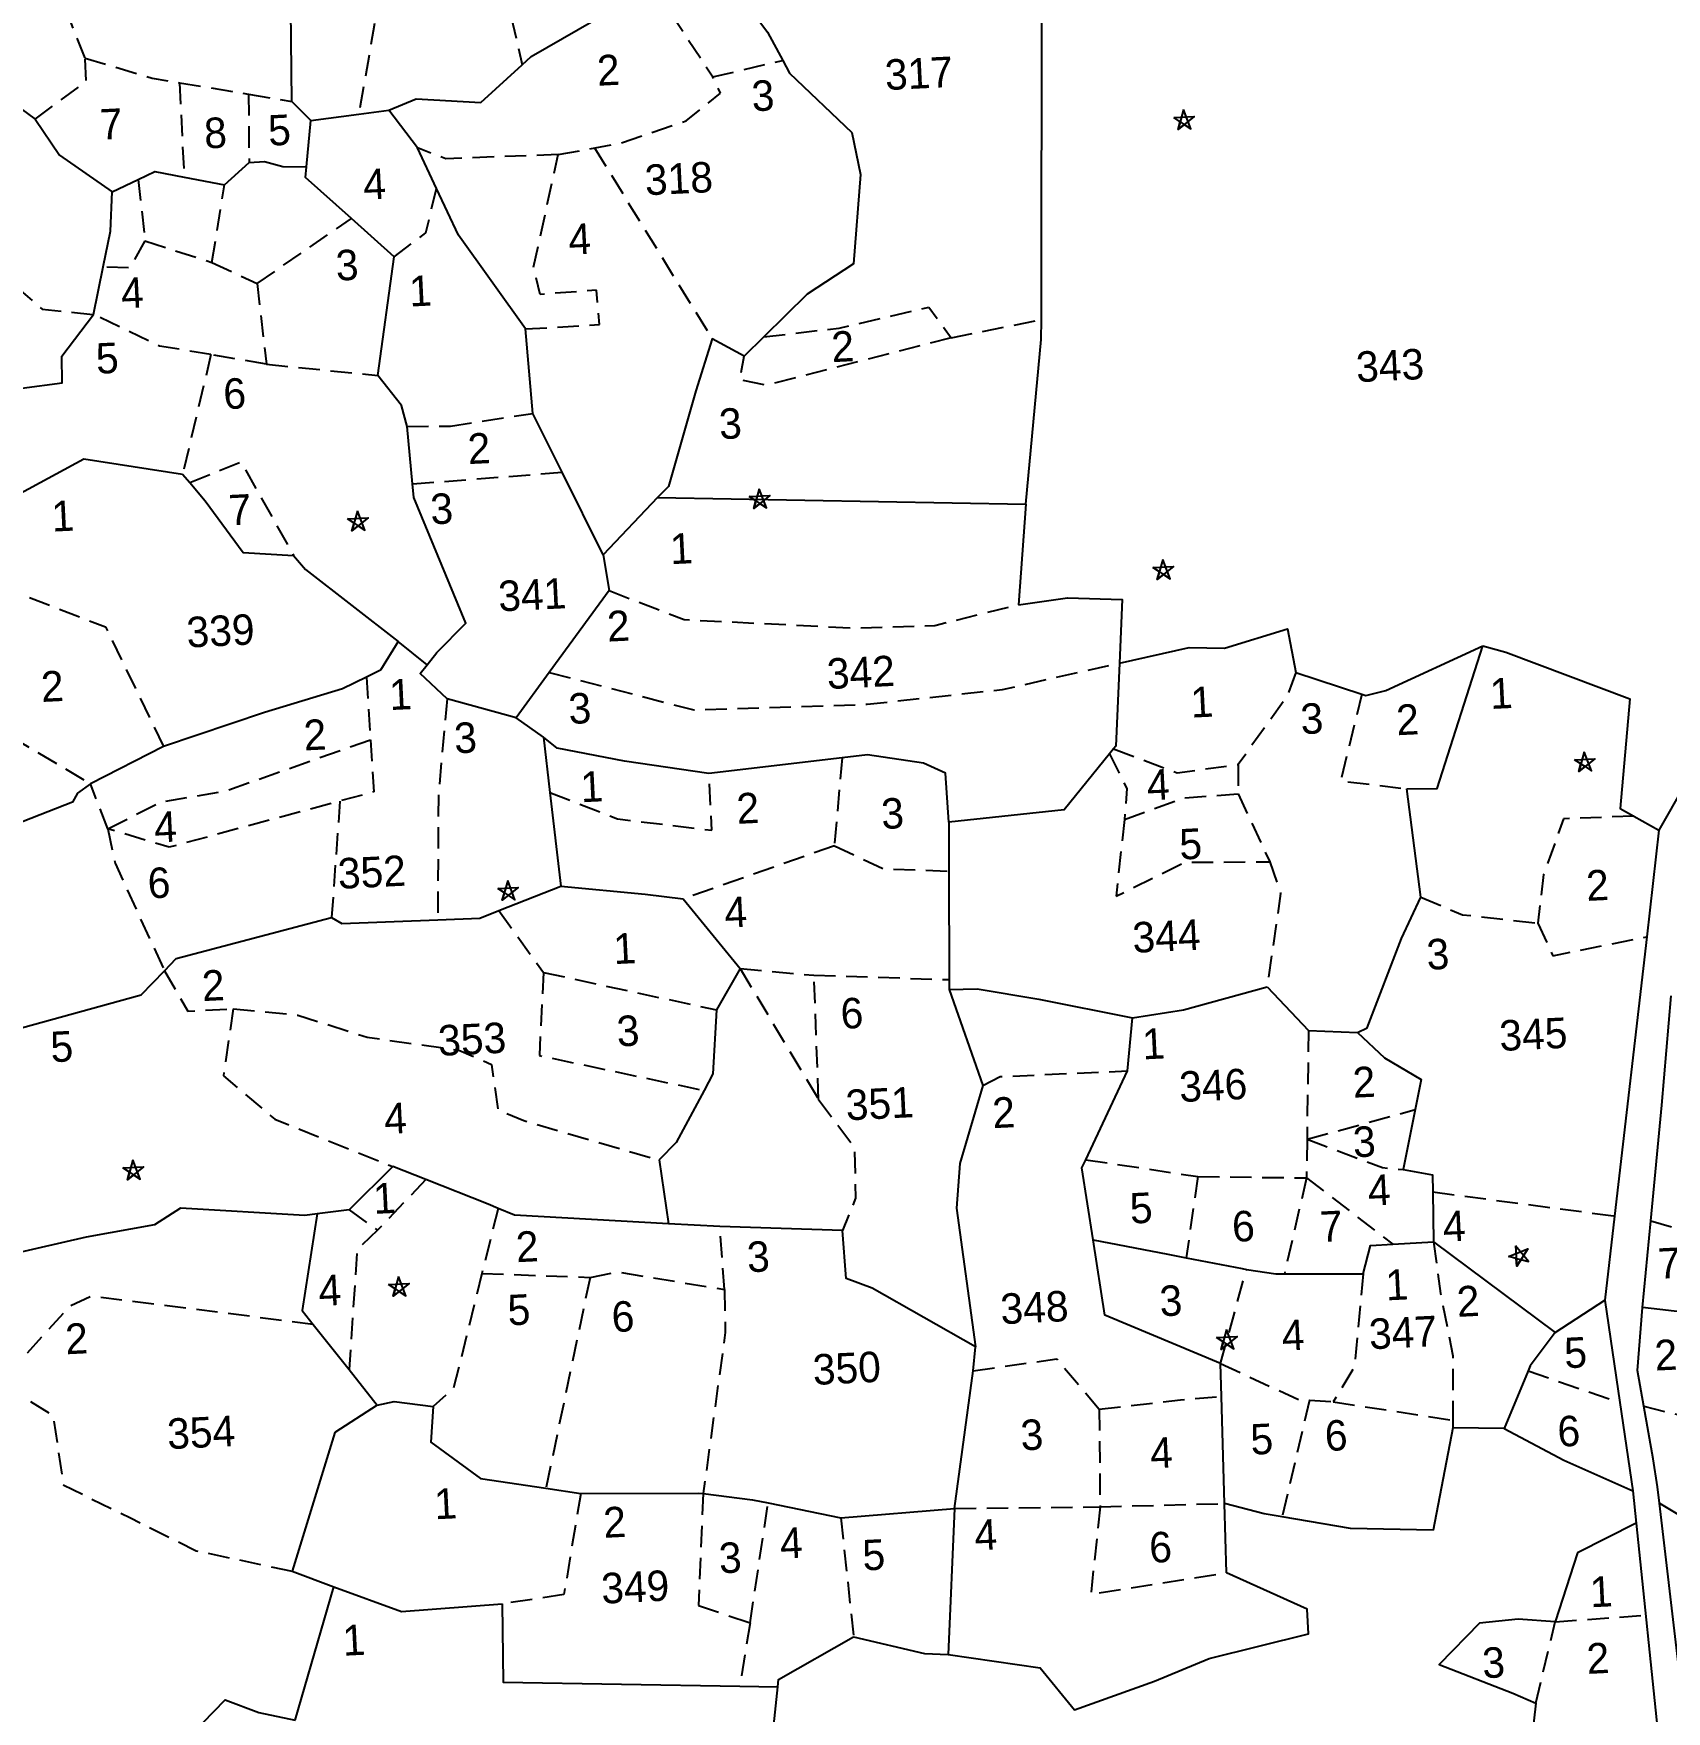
# Model space of a CAD drawing. Header units: metres. Extents: x 291156 to 294456, y 2095569 to 2100949.
# Drawn here: x 292786.2 to 293247.9, y 2097975.6 to 2098449.9 of the extents above; entities that cross this region are included whole.
import ezdxf
from ezdxf.enums import TextEntityAlignment as Align

# ---------------------------------------------------------------- set-up
doc = ezdxf.new("R2010")
doc.units = ezdxf.units.M
doc.header["$MEASUREMENT"] = 0
doc.linetypes.add('DASHED', pattern=[0.75, 0.5, -0.25])
for name, color, linetype in [('POLY_PARCEL', 6, 'Continuous'), ('POLY_SUBPARCEL', 6, 'DASHED'), ('POLY_WATER', 4, 'Continuous'), ('SYM_STONE', 1, 'Continuous'), ('TEXT_MAPIN', 7, 'Continuous'), ('TEXT_PARCEL', 7, 'Continuous')]:
    doc.layers.add(name, color=color, linetype=linetype)
doc.styles.add('TEXT_MAP', font='KRDEV050.TTF', dxfattribs={"height": 2.5})

# ---------------------------------------------------------------- blocks, each defined once
blk = doc.blocks.new('STONE_STAR')
for points in [[(-0.607, 0.197), (0.607, 0.197), (-0.376, -0.517), (-0.233, -0.075)], [(0, 0.639), (-0.376, -0.517), (0, -0.244), (0.375, -0.517)]]:
    blk.add_lwpolyline(points, close=True)
blk.add_lwpolyline([(-0.233, -0.075), (0, -0.244)])
blk = doc.blocks.new('dc')
at = {"layer": 'POLY_PARCEL'}
for points in [[(299634.23, 2099733.62), (299635.55, 2099769.51)], [(299733.36, 2099763.09), (299745.84, 2099744.38), (299749.08, 2099737.62)], [(299688.31, 2099739.54), (299690.49, 2099741.35), (299716.22, 2099754.6), (299719.75, 2099756.34)], [(299806.39, 2099674.31), (299810.31, 2099753.22)], [(299558.16, 2099742.6), (299561.56, 2099742.6), (299574.24, 2099732.39)], [(299656.69, 2099730.44), (299663.19, 2099732.77), (299678.27, 2099731.21), (299688.31, 2099739.54)], [(299749.08, 2099737.62), (299750.53, 2099734.59), (299764.31, 2099720.04), (299765.87, 2099710.17), (299763.27, 2099689.39), (299752.09, 2099682.89), (299741.52, 2099673.4)], [(299574.24, 2099732.39), (299579.5, 2099723.74), (299591.29, 2099714.55)], [(299638.39, 2099728.94), (299634.23, 2099733.62)], [(299649.66, 2099729.86), (299656.69, 2099730.44)], [(299662.93, 2099721.34), (299656.69, 2099730.44)], [(299636.91, 2099718.17), (299638.39, 2099728.94)], [(299638.39, 2099728.94), (299649.66, 2099729.86)], [(299597.54, 2099717.19), (299601.46, 2099718.84), (299608.25, 2099717.2)], [(299617.57, 2099714.94), (299623.55, 2099719.88)], [(299623.55, 2099719.88), (299627.19, 2099719.88), (299631.35, 2099718.58), (299636.91, 2099718.17)], [(299666.93, 2099711.67), (299662.93, 2099721.34)], [(299588.39, 2099697.19), (299590.51, 2099705.45), (299591.29, 2099714.55)], [(299591.29, 2099714.55), (299597.54, 2099717.19)], [(299608.25, 2099717.2), (299617.57, 2099714.94)], [(299646.76, 2099705.64), (299636.57, 2099715.69), (299636.91, 2099718.17)], [(299686.07, 2099677.96), (299671.51, 2099700.56), (299666.93, 2099711.67)], [(299656.32, 2099696.21), (299646.76, 2099705.64)], [(299585.57, 2099686.23), (299588.39, 2099697.19)], [(299651.15, 2099668.79), (299656.32, 2099696.21)], [(299558.54, 2099669.08), (299577.51, 2099670.64), (299577.77, 2099676.88), (299585.57, 2099686.23)], [(299686.85, 2099658.21), (299686.07, 2099677.96)], [(299736.76, 2099669.12), (299729.48, 2099673.54), (299725.06, 2099661.59), (299717.64, 2099639.66)], [(299741.52, 2099673.4), (299736.76, 2099669.12)], [(299800.7, 2099631.45), (299806.16, 2099669.64), (299806.39, 2099674.31)], [(299657.39, 2099656.58), (299656.35, 2099661.52), (299651.15, 2099668.79)], [(299658.02, 2099643.14), (299657.39, 2099656.58)], [(299693.01, 2099644.17), (299686.85, 2099658.21)], [(299604.55, 2099648.04), (299606.14, 2099645.95)], [(299701.66, 2099624.44), (299693.01, 2099644.17)], [(299659.36, 2099600.83), (299661.8, 2099603.58), (299668.82, 2099610.08), (299658.17, 2099639.95), (299658.02, 2099643.14)], [(299714.92, 2099637.17), (299701.66, 2099624.44)], [(299717.64, 2099639.66), (299714.92, 2099637.17)], [(299714.92, 2099637.17), (299800.7, 2099631.45)], [(299800.7, 2099631.45), (299797.87, 2099608.15)], [(299701.66, 2099624.44), (299702.62, 2099616.05)], [(299702.62, 2099616.05), (299687.75, 2099597.69)], [(299797.87, 2099608.15), (299809.31, 2099609.19), (299822.04, 2099608.15), (299820.69, 2099593.38)], [(299652.89, 2099606.6), (299648.47, 2099600.11), (299645.09, 2099598.66)], [(299659.36, 2099600.83), (299652.89, 2099606.6)], [(299645.09, 2099598.66), (299639.37, 2099596.21), (299620.92, 2099591.53), (299597, 2099584.78)], [(299663.62, 2099592.67), (299657.65, 2099598.91), (299659.36, 2099600.83)], [(299687.75, 2099597.69), (299679.48, 2099587.48)], [(299820.69, 2099593.38), (299837.13, 2099596.25), (299845.32, 2099595.66), (299860.24, 2099599.46), (299861.7, 2099589.23)], [(299820.69, 2099593.38), (299818.92, 2099574.11), (299818.38, 2099573.5)], [(299876.81, 2099583.46), (299877.79, 2099583.09), (299882.47, 2099583.97), (299905.58, 2099593.32)], [(299886.27, 2099560.87), (299893.29, 2099560.58), (299905.58, 2099593.32)], [(299905.58, 2099593.32), (299910.85, 2099591.57), (299939.22, 2099579.29), (299935.71, 2099553.86), (299938.8, 2099551.92)], [(299679.48, 2099587.48), (299663.62, 2099592.67)], [(299861.7, 2099589.23), (299876.81, 2099583.46)], [(299685.63, 2099582.65), (299679.48, 2099587.48)], [(299597, 2099584.78), (299579.56, 2099576.95)], [(299685.63, 2099582.65), (299686.5, 2099569.73)], [(299723.79, 2099572.3), (299704.29, 2099576.19), (299688.69, 2099579.94), (299685.63, 2099582.65)], [(299579.56, 2099576.95), (299576.47, 2099574.91), (299575.17, 2099572.83), (299563.47, 2099568.93), (299550.47, 2099569.97)], [(299579.56, 2099576.95), (299579.56, 2099576.95)], [(299755.01, 2099574.48), (299723.79, 2099572.3)], [(299779.15, 2099558.27), (299778.89, 2099569.7), (299773.95, 2099572.3), (299760.96, 2099574.89), (299755.01, 2099574.48)], [(299686.5, 2099569.73), (299688.05, 2099547.73)], [(299817.35, 2099572.34), (299806.19, 2099559.83), (299779.15, 2099558.27)], [(299818.38, 2099573.5), (299817.35, 2099572.34)], [(299779.15, 2099558.27), (299778.62, 2099546.87)], [(299888.32, 2099535.44), (299886.27, 2099560.87)], [(299938.8, 2099551.92), (299944.52, 2099548.35)], [(299673.33, 2099542.76), (299688.05, 2099547.73)], [(299688.05, 2099547.73), (299707.58, 2099544.96), (299716.41, 2099543.4)], [(299778.62, 2099546.87), (299777.44, 2099521.61)], [(299594.69, 2099532.54), (299597.59, 2099535.26), (299634.24, 2099543.06), (299636.58, 2099541.5), (299658.95, 2099541.32)], [(299658.95, 2099541.32), (299668.81, 2099541.24), (299673.33, 2099542.76)], [(299716.41, 2099543.4), (299728.89, 2099526.51)], [(299872.02, 2099504.66), (299874.28, 2099505.62), (299883.35, 2099526.08), (299888.32, 2099535.44)], [(299558.44, 2099520.37), (299589.01, 2099527.21), (299594.69, 2099532.54)], [(299728.89, 2099526.51), (299722.91, 2099517.16)], [(299777.44, 2099521.61), (299777.33, 2099519.3)], [(299777.33, 2099519.3), (299783.84, 2099519.16), (299798.14, 2099516.04), (299819.77, 2099510.64)], [(299777.33, 2099519.3), (299784.1, 2099496.55)], [(299722.91, 2099517.16), (299721.35, 2099502.35), (299719.07, 2099498.56)], [(299819.77, 2099510.64), (299831.73, 2099511.94), (299851.49, 2099516.35)], [(299851.49, 2099516.35), (299860.59, 2099505.7)], [(299817.96, 2099498.31), (299819.77, 2099510.64)], [(299860.59, 2099505.7), (299872.02, 2099504.66)], [(299872.02, 2099504.66), (299878, 2099498.43), (299886.32, 2099492.97), (299884.58, 2099486.04)], [(299719.07, 2099498.56), (299711.99, 2099486.76), (299707.84, 2099482.87)], [(299784.1, 2099496.55), (299777.86, 2099478.63), (299776.56, 2099468.24), (299779.42, 2099435.76)], [(299807.26, 2099478.1), (299817.96, 2099498.31)], [(299645.68, 2099484.35), (299635.02, 2099474.73)], [(299653.24, 2099480.93), (299645.68, 2099484.35)], [(299884.58, 2099486.04), (299881.12, 2099472.19)], [(299669.76, 2099473.4), (299667.51, 2099474.47), (299653.24, 2099480.93)], [(299707.84, 2099482.87), (299709.27, 2099467.91)], [(299627.55, 2099474.17), (299624.62, 2099473.95), (299595.77, 2099477.07), (299589.53, 2099473.43), (299573.41, 2099471.36), (299556, 2099468.24)], [(299808.04, 2099459.36), (299806.27, 2099476.23), (299807.26, 2099478.1)], [(299627.55, 2099474.17), (299622.96, 2099451.85), (299625.38, 2099448.46)], [(299635.02, 2099474.73), (299627.55, 2099474.17)], [(299709.27, 2099467.91), (299673.49, 2099471.62), (299669.76, 2099473.4)], [(299881.12, 2099472.19), (299887.88, 2099470.63), (299887.75, 2099466.68)], [(299721.19, 2099466.68), (299709.27, 2099467.91)], [(299749.79, 2099464.34), (299721.19, 2099466.68)], [(299779.42, 2099435.76), (299756.03, 2099450.57), (299750.05, 2099453.17), (299749.79, 2099464.34)], [(299887.75, 2099466.68), (299887.36, 2099455.04)], [(299808.04, 2099459.36), (299825.28, 2099455.15), (299829.52, 2099454.13)], [(299836.37, 2099429.08), (299809.91, 2099441.67), (299808.04, 2099459.36)], [(299829.52, 2099454.13), (299842.44, 2099451), (299843.42, 2099450.7)], [(299870.59, 2099448.36), (299872.59, 2099454.89), (299877.82, 2099454.95)], [(299877.82, 2099454.95), (299887.36, 2099455.04)], [(299887.36, 2099455.04), (299914.7, 2099432.55)], [(299625.38, 2099448.46), (299633.22, 2099437.53)], [(299843.42, 2099450.7), (299850.24, 2099449.33), (299852.24, 2099449.28)], [(299852.24, 2099449.28), (299870.59, 2099448.36)], [(299633.22, 2099437.53), (299639.36, 2099428.96)], [(299914.7, 2099432.55), (299926.63, 2099439.54)], [(299969.37, 2099431.79), (299935.34, 2099437.4)], [(299778.63, 2099430.2), (299779.42, 2099435.76)], [(299639.36, 2099428.96), (299629.15, 2099423.08), (299617.7, 2099391.22)], [(299639.36, 2099428.96), (299643.39, 2099429.58), (299652.36, 2099428.03)], [(299772.75, 2099398.34), (299778.63, 2099430.2)], [(299836.2, 2099421.42), (299836.37, 2099429.08)], [(299914.7, 2099432.55), (299908.46, 2099425.02), (299907.95, 2099423.92)], [(299652.36, 2099428.03), (299651.43, 2099419.68), (299662.57, 2099410.71), (299677.74, 2099407.68)], [(299835.67, 2099396.43), (299836.2, 2099421.42)], [(299907.95, 2099423.92), (299901.71, 2099410.73)], [(299889.75, 2099411.51), (299884.03, 2099387.87), (299864.79, 2099389.17), (299848.96, 2099392.66)], [(299901.71, 2099410.73), (299889.75, 2099411.51)], [(299901.71, 2099410.73), (299915.22, 2099402.68), (299930.98, 2099394.76)], [(299677.74, 2099407.68), (299685.79, 2099406.07)], [(299685.79, 2099406.07), (299713.33, 2099404.83), (299714.33, 2099404.66)], [(299714.33, 2099404.66), (299725.71, 2099402.67), (299729.33, 2099401.74)], [(299729.33, 2099401.74), (299746.14, 2099397.41)], [(299746.14, 2099397.41), (299772.75, 2099398.34)], [(299772.75, 2099398.34), (299769.56, 2099364.39)], [(299835.33, 2099380.24), (299835.67, 2099396.43)], [(299848.96, 2099392.66), (299844.78, 2099393.58), (299835.67, 2099396.43)], [(299617.7, 2099391.22), (299627.22, 2099387.1)], [(299616.7, 2099356.48), (299627.22, 2099387.1)], [(299627.22, 2099387.1), (299642.7, 2099380.6), (299666.22, 2099381.22)], [(299931.39, 2099387.21), (299917.4, 2099380.97), (299911.42, 2099365.13)], [(299666.22, 2099381.22), (299665.6, 2099362.97), (299720.67, 2099359.36)], [(299769.56, 2099364.39), (299790.88, 2099360.24), (299798.42, 2099350.11), (299817.39, 2099355.82), (299830.39, 2099360.5), (299853.78, 2099365.17), (299853.78, 2099370.89), (299835.33, 2099380.24)], [(299729.52, 2099358.78), (299729.79, 2099360.5), (299747.73, 2099369.59)], [(299747.73, 2099369.59), (299764.1, 2099364.91), (299769.56, 2099364.39)], [(299911.42, 2099365.13), (299902.84, 2099366.17), (299893.74, 2099365.65), (299883.86, 2099356.55), (299900.76, 2099349.02), (299905.96, 2099346.42)], [(299585.44, 2099323.69), (299593.8, 2099343.17), (299589.77, 2099351.84), (299600.61, 2099362.04), (299608.34, 2099358.64), (299616.7, 2099356.48)], [(299720.67, 2099359.36), (299729.52, 2099358.78)], [(299724.97, 2099329.46), (299725.89, 2099335.3), (299729.52, 2099358.78)], [(299905.96, 2099346.42), (299903.78, 2099332.78)]]:
    blk.add_lwpolyline(points, dxfattribs=at)
at = {"layer": 'POLY_PARCEL', "flags": 128}
for points in [[(299562.44, 2099644.66), (299566.59, 2099645.44), (299581.67, 2099652.72), (299604.55, 2099648.04)], [(299606.14, 2099645.95), (299609.49, 2099641.55), (299617.8, 2099629.08), (299629.5, 2099627.78)], [(299629.5, 2099627.78), (299632.1, 2099624.4), (299652.89, 2099606.6)]]:
    blk.add_lwpolyline(points, dxfattribs=at)
at = {"layer": 'POLY_SUBPARCEL', "ltscale": 10, "flags": 128}
for points in [[(299648.29, 2099769.77), (299645.78, 2099761.13), (299654.43, 2099751.08), (299649.66, 2099729.86)], [(299586.53, 2099746.04), (299579.21, 2099767.56)], [(299688.19, 2099765.03), (299685.12, 2099757.22), (299688.31, 2099739.54)], [(299719.75, 2099756.34), (299732.57, 2099734.54)], [(299574.24, 2099732.39), (299586.53, 2099740.59), (299586.53, 2099746.04)], [(299586.53, 2099746.04), (299601.92, 2099740.59), (299608.25, 2099739.23)], [(299558.16, 2099742.6), (299557.04, 2099738.03), (299560.24, 2099700.86), (299573.71, 2099688.04), (299585.57, 2099686.23)], [(299608.25, 2099739.23), (299608.25, 2099717.2)], [(299608.25, 2099739.23), (299624.21, 2099735.78)], [(299624.21, 2099735.78), (299623.55, 2099719.88)], [(299624.21, 2099735.78), (299634.23, 2099733.62)], [(299695.7, 2099718.2), (299710.13, 2099720.12), (299725.84, 2099724.61), (299734.17, 2099730.7), (299732.57, 2099734.54)], [(299732.57, 2099734.54), (299749.08, 2099737.62)], [(299695.7, 2099718.2), (299669.41, 2099718.52), (299662.93, 2099721.34)], [(299704.23, 2099719.34), (299729.48, 2099673.54)], [(299597.54, 2099717.19), (299598.4, 2099702.78)], [(299613.78, 2099697.02), (299617.57, 2099714.94)], [(299686.07, 2099677.96), (299703.39, 2099678.15), (299703.07, 2099686.16), (299689.93, 2099685.84), (299688.65, 2099692.25), (299695.7, 2099718.2)], [(299656.32, 2099696.21), (299663.92, 2099701.44), (299666.93, 2099711.67)], [(299598.4, 2099702.78), (299594.55, 2099696.7), (299588.39, 2099697.19)], [(299598.4, 2099702.78), (299613.78, 2099697.02)], [(299624.04, 2099691.57), (299646.76, 2099705.64)], [(299613.78, 2099697.02), (299624.04, 2099691.57)], [(299624.04, 2099691.57), (299625.33, 2099672.66)], [(299612.5, 2099675.55), (299600.64, 2099678.11), (299585.57, 2099686.23)], [(299612.5, 2099675.55), (299604.55, 2099648.04)], [(299625.33, 2099672.66), (299612.5, 2099675.55)], [(299741.52, 2099673.4), (299759.18, 2099674.62), (299780.34, 2099678.47), (299785.15, 2099671.1)], [(299625.33, 2099672.66), (299651.15, 2099668.79)], [(299785.15, 2099671.1), (299806.39, 2099674.31)], [(299785.15, 2099671.1), (299741.55, 2099662.13), (299735.46, 2099663.73), (299736.76, 2099669.12)], [(299657.39, 2099656.58), (299667.5, 2099656.18)], [(299667.5, 2099656.18), (299686.85, 2099658.21)], [(299606.14, 2099645.95), (299618.27, 2099650.23), (299629.5, 2099627.78)], [(299658.02, 2099643.14), (299693.01, 2099644.17)], [(299560.61, 2099624.01), (299584.83, 2099613.32), (299597, 2099584.78)], [(299702.62, 2099616.05), (299719.74, 2099608.45), (299759.17, 2099604.6), (299778.09, 2099604.28), (299797.87, 2099608.15)], [(299548.91, 2099597.21), (299579.56, 2099576.95)], [(299645.09, 2099598.66), (299645.34, 2099584)], [(299687.75, 2099597.69), (299721.02, 2099587.3), (299761.42, 2099586.66), (299793.16, 2099588.58), (299820.69, 2099593.38)], [(299663.62, 2099592.67), (299660.51, 2099570.28), (299658.95, 2099541.32)], [(299861.7, 2099589.23), (299859.4, 2099583.73), (299847.23, 2099568.45)], [(299583.14, 2099566.23), (299595.62, 2099571.84), (299610.91, 2099573.71), (299645.34, 2099584)], [(299645.34, 2099584), (299645.54, 2099571.84), (299597.18, 2099561.24), (299583.14, 2099566.23)], [(299876.81, 2099583.46), (299870.94, 2099563.46), (299886.27, 2099560.87)], [(299583.14, 2099566.23), (299579.56, 2099576.95)], [(299755.01, 2099574.48), (299752.23, 2099554.07)], [(299637.49, 2099570.08), (299634.24, 2099543.06)], [(299686.5, 2099569.73), (299702.01, 2099562.8), (299723.84, 2099559.06), (299723.79, 2099572.3)], [(299817.35, 2099572.34), (299821.02, 2099564.09), (299820.09, 2099556.91)], [(299818.38, 2099573.5), (299832.88, 2099567.2), (299847.23, 2099568.45)], [(299583.14, 2099566.23), (299584.39, 2099558.12), (299594.69, 2099532.54)], [(299847.23, 2099568.45), (299846.92, 2099561.59)], [(299820.09, 2099556.91), (299834.13, 2099561.28), (299846.92, 2099561.59)], [(299846.92, 2099561.59), (299853.47, 2099545.38)], [(299752.23, 2099554.07), (299716.41, 2099543.4)], [(299752.23, 2099554.07), (299763.47, 2099548.14), (299778.62, 2099546.87)], [(299820.09, 2099556.91), (299817.28, 2099539.14), (299833.82, 2099546.31), (299853.47, 2099545.38)], [(299938.8, 2099551.92), (299922.43, 2099552.12), (299917.13, 2099539.33), (299915.26, 2099528.11)], [(299673.33, 2099542.76), (299682.98, 2099527.87)], [(299853.47, 2099545.38), (299855.65, 2099537.89), (299851.49, 2099516.35)], [(299888.32, 2099535.44), (299897.78, 2099530.91), (299915.26, 2099528.11)], [(299594.69, 2099532.54), (299599.68, 2099522.89), (299610.28, 2099522.89)], [(299682.98, 2099527.87), (299681.1, 2099508.54), (299719.07, 2099498.56)], [(299682.98, 2099527.87), (299722.91, 2099517.16)], [(299915.26, 2099528.11), (299918.38, 2099520.31), (299940.47, 2099523.7)], [(299610.28, 2099522.89), (299607.26, 2099507.41), (299618.71, 2099496.69), (299645.68, 2099484.35)], [(299610.28, 2099522.89), (299625.26, 2099520.7), (299641.17, 2099514.78), (299662.38, 2099510.72), (299669.87, 2099506.98), (299670.81, 2099496.38), (299676.74, 2099493.57), (299707.84, 2099482.87)], [(299728.89, 2099526.51), (299745.68, 2099495.13)], [(299728.89, 2099526.51), (299746, 2099524.13)], [(299745.68, 2099495.13), (299746, 2099524.13)], [(299746, 2099524.13), (299777.44, 2099521.61)], [(299860.59, 2099505.7), (299859.03, 2099480.36)], [(299784.1, 2099496.55), (299788.24, 2099498.42), (299817.96, 2099498.31)], [(299745.68, 2099495.13), (299753.48, 2099483.6), (299753.17, 2099471.75), (299749.79, 2099464.34)], [(299859.03, 2099480.36), (299884.58, 2099486.04)], [(299653.24, 2099480.93), (299641.42, 2099469.71)], [(299859.03, 2099480.36), (299858.48, 2099471.36)], [(299859.03, 2099480.36), (299876.26, 2099472.91), (299881.12, 2099472.19)], [(299807.26, 2099478.1), (299833.2, 2099472.91)], [(299635.02, 2099474.73), (299641.42, 2099469.71)], [(299669.76, 2099473.4), (299665.26, 2099458.42)], [(299833.2, 2099472.91), (299829.52, 2099454.13)], [(299833.2, 2099472.91), (299858.48, 2099471.36)], [(299641.42, 2099469.71), (299636.43, 2099465.35), (299633.22, 2099437.53)], [(299858.48, 2099471.36), (299852.24, 2099449.28)], [(299858.48, 2099471.36), (299877.82, 2099454.95)], [(299721.6, 2099451.94), (299721.19, 2099466.68)], [(299887.75, 2099466.68), (299929.83, 2099459)], [(299625.38, 2099448.46), (299574.03, 2099457.55), (299568.73, 2099455.37), (299551.88, 2099438.53), (299563.74, 2099430.11), (299565.3, 2099413.9), (299580.58, 2099405.48), (299595.56, 2099397.06), (299617.7, 2099391.22)], [(299665.26, 2099458.42), (299657.33, 2099431.98), (299652.36, 2099428.03)], [(299665.26, 2099458.42), (299690.4, 2099456.3)], [(299690.4, 2099456.3), (299677.74, 2099407.68)], [(299690.4, 2099456.3), (299696.95, 2099457.24), (299721.6, 2099451.94)], [(299938.23, 2099457.43), (299973.28, 2099445.58)], [(299887.36, 2099455.04), (299888.38, 2099442.92), (299890.57, 2099428.26), (299889.83, 2099413.24)], [(299721.6, 2099451.94), (299721.29, 2099441.96), (299714.33, 2099404.66)], [(299836.37, 2099429.08), (299843.42, 2099450.7)], [(299870.59, 2099448.36), (299867.48, 2099426.7), (299862.18, 2099418.91)], [(299778.63, 2099430.2), (299798.22, 2099432.01), (299807.58, 2099419.84)], [(299836.37, 2099429.08), (299854.07, 2099419.84), (299856.63, 2099419.55)], [(299807.58, 2099419.84), (299826.61, 2099421.09), (299836.2, 2099421.42)], [(299907.95, 2099423.92), (299928.96, 2099415.48)], [(299807.58, 2099419.84), (299806.64, 2099397.08)], [(299856.63, 2099419.55), (299848.96, 2099392.66)], [(299856.63, 2099419.55), (299862.18, 2099418.91)], [(299862.18, 2099418.91), (299889.83, 2099413.24)], [(299889.83, 2099413.24), (299889.75, 2099411.51)], [(299934.47, 2099414.4), (299977.14, 2099401.33)], [(299685.79, 2099406.07), (299680.73, 2099382.71)], [(299714.33, 2099404.66), (299711.93, 2099378.66)], [(299723.78, 2099373.98), (299729.33, 2099401.74)], [(299772.75, 2099398.34), (299806.64, 2099397.08)], [(299746.14, 2099397.41), (299747.73, 2099369.59)], [(299806.64, 2099397.08), (299803.52, 2099376.81), (299835.33, 2099380.24)], [(299806.64, 2099397.08), (299835.67, 2099396.43)], [(299937.05, 2099391.64), (299944.38, 2099386.68), (299948.12, 2099376.39), (299957.17, 2099375.77), (299955.46, 2099350.35)], [(299680.73, 2099382.71), (299666.22, 2099381.22)], [(299711.93, 2099378.66), (299723.78, 2099373.98)], [(299723.78, 2099373.98), (299720.67, 2099359.36)], [(299905.96, 2099346.42), (299911.42, 2099365.13)], [(299911.42, 2099365.13), (299932.56, 2099365.64)]]:
    blk.add_lwpolyline(points, dxfattribs=at)
at = {"layer": 'POLY_WATER'}
for points in [[(299885.51, 2099954.26), (299890.58, 2099892.91), (299923.21, 2099868.75), (299966.09, 2099859.7), (299987.84, 2099812.12), (299991.21, 2099791.47), (299991.7, 2099766.11), (299958.59, 2099732.05), (299956.87, 2099674.91), (299955.18, 2099666.46), (299956.63, 2099661.87), (299963.64, 2099578.43), (299944.52, 2099548.35)], [(299944.52, 2099548.35), (299940.47, 2099523.7)], [(299940.47, 2099523.7), (299929.83, 2099459)], [(299938.23, 2099457.43), (299942.11, 2099484.27), (299945.49, 2099509.63)], [(299929.83, 2099459), (299926.63, 2099439.54)], [(299935.34, 2099437.4), (299938.23, 2099457.43)], [(299926.63, 2099439.54), (299928.96, 2099415.48)], [(299934.47, 2099414.4), (299933.4, 2099422.74), (299935.34, 2099437.4)], [(299928.96, 2099415.48), (299930.98, 2099394.76)], [(299937.05, 2099391.64), (299936.79, 2099395.45), (299936.06, 2099401.97), (299934.47, 2099414.4)], [(299930.98, 2099394.76), (299931.39, 2099387.21)], [(299939.67, 2099353.71), (299937.05, 2099391.64)], [(299931.39, 2099387.21), (299934.13, 2099336.67), (299934.43, 2099335.07)]]:
    blk.add_lwpolyline(points, dxfattribs=at)
at = {"layer": 'SYM_STONE', "xscale": 3.952664450661268, "yscale": 3.952664450661268, "zscale": 3.952664450661268}
for p in [(299841.91, 2099719.11), (299644.86, 2099634.96), (299738.73, 2099635.58), (299831.96, 2099614.49), (299928.02, 2099564.98), (299675.7, 2099547.17), (299585.2, 2099486.3), (299645.78, 2099456.15), (299838.11, 2099434.42)]:
    blk.add_blockref('STONE_STAR', p, dxfattribs=at)
at = {"layer": 'SYM_STONE', "xscale": 3.952664450661268, "yscale": 3.952664450661268, "zscale": 3.952664450661268, "rotation": 19.39388110206044}
blk.add_blockref('STONE_STAR', (299907.21, 2099450.82), dxfattribs=at)
at = {"layer": 'TEXT_MAPIN', "style": 'TEXT_MAP'}
for s, p in [('2', (299708.31, 2099737.39)), ('7', (299591.85, 2099730.39)), ('8', (299616.05, 2099727.16)), ('5', (299630.99, 2099727.03)), ('3', (299744.05, 2099729.64)), ('4', (299652.53, 2099713.43)), ('4', (299699.72, 2099698.32)), ('3', (299645.23, 2099694.88)), ('4', (299594.86, 2099690.84)), ('1', (299662.03, 2099688.03)), ('5', (299588.29, 2099675.85)), ('2', (299759.81, 2099670.35)), ('6', (299617.57, 2099666.21)), ('3', (299732.75, 2099653.62)), ('2', (299673.9, 2099650.72)), ('1', (299576.15, 2099639.64)), ('7', (299617.49, 2099639.08)), ('3', (299664.52, 2099637.04)), ('1', (299719.91, 2099625.06)), ('2', (299704.36, 2099607.79)), ('2', (299571.78, 2099600.13)), ('1', (299652.82, 2099594.25)), ('2', (299632.43, 2099585.87)), ('3', (299694.45, 2099588.98)), ('3', (299667.47, 2099583.43)), ('1', (299839.47, 2099583.43)), ('1', (299909.31, 2099582.06)), ('3', (299864.91, 2099578.32)), ('2', (299887.2, 2099577.05)), ('1', (299696.35, 2099570.61)), ('4', (299596.55, 2099566.05)), ('2', (299732.47, 2099563.87)), ('4', (299828.35, 2099564.66)), ('3', (299766.13, 2099560.97)), ('6', (299594.42, 2099553.1)), ('5', (299835.25, 2099550.44)), ('4', (299728.47, 2099539.75)), ('2', (299929.58, 2099536.31)), ('1', (299702.19, 2099532.54)), ('2', (299605.89, 2099528.63)), ('3', (299891.61, 2099522.02)), ('5', (299569.91, 2099516)), ('3', (299702.04, 2099513.31)), ('6', (299754.4, 2099514.89)), ('1', (299824.34, 2099504.36)), ('4', (299646.84, 2099495.57)), ('2', (299872.96, 2099493.11)), ('2', (299788.64, 2099490.09)), ('1', (299643.4, 2099477.07)), ('3', (299872.34, 2099479.16)), ('5', (299819.6, 2099466.19)), ('4', (299875.26, 2099467.74)), ('2', (299676.1, 2099464.25)), ('6', (299843.21, 2099460.84)), ('3', (299729.84, 2099459.24)), ('7', (299863.69, 2099459.82)), ('4', (299892.33, 2099458.48)), ('4', (299629.62, 2099456.25)), ('5', (299673.46, 2099449.52)), ('2', (299570.05, 2099447.9)), ('6', (299697.62, 2099446.82)), ('1', (299878.32, 2099445.47)), ('7', (299942.01, 2099447.41)), ('3', (299825.48, 2099444.31)), ('2', (299894.74, 2099440.88)), ('4', (299853.55, 2099434.91)), ('5', (299919.19, 2099427.59)), ('2', (299940.21, 2099426.13)), ('3', (299791.57, 2099414.65)), ('5', (299845.09, 2099410.99)), ('6', (299862.46, 2099411.06)), ('4', (299821.54, 2099409.01)), ('6', (299916.72, 2099409.43)), ('1', (299654.17, 2099405.24)), ('2', (299693.36, 2099399.06)), ('4', (299734.27, 2099392.17)), ('4', (299779.69, 2099391.89)), ('3', (299719.89, 2099389.42)), ('5', (299753.37, 2099388.42)), ('6', (299820.28, 2099387.01)), ('1', (299631.27, 2099374.49)), ('1', (299922.45, 2099371.67)), ('3', (299896.58, 2099356.36)), ('2', (299920.95, 2099356.24))]:
    blk.add_text(s, height=7.11, dxfattribs=at).set_placement(p, align=Align.MIDDLE)
at = {"layer": 'TEXT_PARCEL', "style": 'TEXT_MAP'}
for s, p in [('317', (299780.64, 2099733.07)), ('318', (299723.51, 2099711.29)), ('343', (299887.12, 2099659.7)), ('341', (299684.64, 2099616)), ('339', (299611.6, 2099611.11)), ('342', (299760.34, 2099594.2)), ('352', (299644.14, 2099553.19)), ('344', (299828.56, 2099529.3)), ('353', (299665.61, 2099513.15)), ('345', (299912.95, 2099502.29)), ('351', (299759.86, 2099493.52)), ('346', (299837.77, 2099494)), ('348', (299793.6, 2099444.28)), ('347', (299879.2, 2099434.27)), ('350', (299749.2, 2099432.26)), ('354', (299598.02, 2099424.6)), ('349', (299697.42, 2099383.69))]:
    blk.add_text(s, height=7.115, dxfattribs=at).set_placement(p, align=Align.MIDDLE)
blk = doc.blocks.new('gik')
at = {"xscale": 1.258334561516021, "yscale": 1.258334561516021, "zscale": 1.258334561516021, "rotation": 1.930403875718903}
blk.add_blockref('dc', (5138.57, -555020.28), dxfattribs=at)
blk = doc.blocks.new('1')
at = {"xscale": 0.9631521132610575, "yscale": 0.9631521132610575, "zscale": 0.9631521132610575, "rotation": 0.4812645551572004}
blk.add_blockref('gik', (27684.76, 75084.53), dxfattribs=at)

msp = doc.modelspace()

# ---------------------------------------------------------------- block references
at = {"rotation": 0.3671123404607279}
msp.add_blockref('1', (13444.4, -1814.7), dxfattribs=at)

doc.saveas('drawing.dxf')
